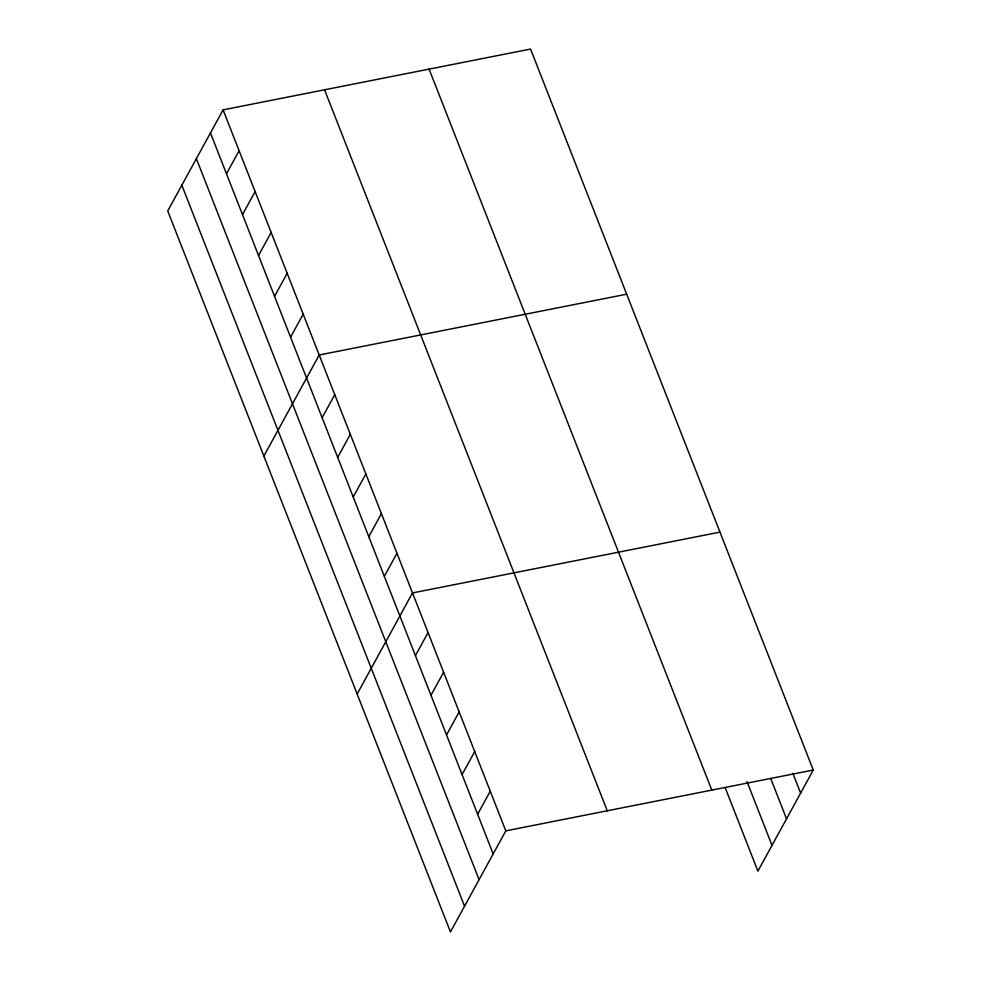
<?xml version="1.0" encoding="UTF-8"?>
<svg xmlns="http://www.w3.org/2000/svg" width="981" height="981" viewBox="0 0 981 981"><rect width="100%" height="100%" fill="white"/><g stroke="black" fill="none" stroke-linecap="round" stroke-linejoin="round"><path stroke-width="1.47" d="M223.092 109.872L167.739 210.964L450.451 931.95L505.804 830.858L813.261 770.036L530.549 49.05L223.092 109.872L505.804 830.858M226.488 173.784L239.106 150.718M242.503 214.631L255.134 191.577M258.53 255.489L271.148 232.436M274.545 296.348L287.163 273.294M290.572 337.206L303.19 314.153M263.864 456.091L319.205 354.999L626.675 294.19M322.136 417.71L334.754 394.656M337.685 457.367L350.303 434.313M353.234 497.024L365.852 473.97M368.782 536.681L381.401 513.627M384.331 576.337L396.949 553.272M357.158 694.021L412.498 592.929L719.968 532.119M415.429 655.639L428.047 632.586M430.978 695.296L443.596 672.243M446.527 734.953L459.157 711.899M462.076 774.61L474.706 751.556M477.624 814.255L490.255 791.201M813.261 770.036L757.908 871.128L725.143 787.571M792.856 773.273L800.631 793.102M770.992 779.196L786.541 818.853M747.019 781.649L772.01 845.377M429.089 69.124L711.801 790.11M324.552 89.798L607.264 810.784M210.461 132.925L493.173 853.911M196.372 158.677L479.071 879.663M181.841 185.213L464.553 906.199"/></g></svg>
